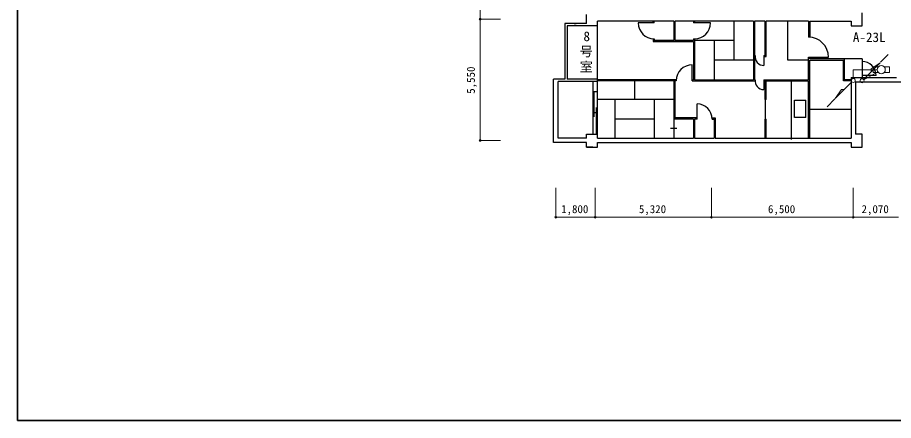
# Model space of a CAD drawing. Units: millimetres, scale not verified. Extents: x -57444 to 128924, y -40058 to 51382.
# Drawn here: x -57444 to -17339, y -40058 to -21629 of the extents above; entities that cross this region are included whole.
import ezdxf
from ezdxf.enums import TextEntityAlignment as Align

# ---------------------------------------------------------------- set-up
doc = ezdxf.new("R2010")
doc.units = ezdxf.units.MM
doc.header["$LTSCALE"] = 200
doc.header["$PDMODE"] = 32
doc.header["$PDSIZE"] = 80
for name, color, linetype, lineweight in [('0-F_ゲタ版・図面枠', 6, 'Continuous', 35), ('1-8', 4, 'Continuous', 9), ('8-0', 134, 'Continuous', 20), ('8-1', 7, 'Continuous', 9)]:
    doc.layers.add(name, color=color, linetype=linetype, lineweight=lineweight)
doc.layers.add('1-1_施設名', color=7, linetype='Continuous')
doc.layers.add('8-2', color=7, linetype='Continuous')
doc.styles.add('@ＭＳ ゴシック', font='')
doc.styles.add('ＭＳ ゴシック', font='')
doc.styles.get('@ＭＳ ゴシック').set_extended_font_data('@MS Gothic')
doc.styles.get('ＭＳ ゴシック').set_extended_font_data('MS Gothic')

msp = doc.modelspace()

# ---------------------------------------------------------------- linework, layer by layer
at = {"layer": '0-F_ゲタ版・図面枠'}
for q in [(-57444.3, 40058.3), (57444.3, -40058.3)]:
    msp.add_line((-57444.3, -40058.3), q, dxfattribs=at)
at = {"layer": '1-1_施設名'}
for p, q in [((-31394.2, -21906.9), (-31394.2, -21491.1)), ((-18777.6, -22007.6), (-18777.6, -21406.8)), ((-31394.2, -21906.9), (-32381.5, -21906.9)), ((-32381.5, -21906.9), (-32381.5, -24449)), ((-30894.6, -22006.9), (-32281.5, -22006.9)), ((-32281.5, -22006.9), (-32281.5, -24449)), ((-31956.9, -21906.9), (-31867, -21906.9)), ((-31097.6, -22006.4), (-31097.6, -22006.9)), ((-30894.6, -27149), (-30894.6, -21799)), ((-27397.6, -21799), (-30894.6, -21799)), ((-28297.6, -21878.8), (-29021.3, -21878.8)), ((-28347.6, -21878.8), (-28347.6, -21799)), ((-28297.6, -21878.8), (-28297.6, -21799)), ((-27347.6, -21799), (-27347.6, -22674)), ((-23747.6, -21799), (-27347.6, -21799)), ((-26497.6, -21799), (-26497.6, -21878.8)), ((-25722.3, -21878.8), (-26497.6, -21878.8)), ((-26447.6, -21799), (-26447.6, -21878.8)), ((-24647.6, -21799), (-24647.6, -23574)), ((-23747.6, -21799), (-23747.6, -24474)), ((-23220.5, -21799), (-23697.6, -21799)), ((-23697.6, -21799), (-23697.6, -24474)), ((-23220.5, -23364.6), (-23220.5, -21799)), ((-21223.9, -21799), (-23170.3, -21799)), ((-23170.3, -23408.1), (-23170.3, -21799)), ((-22197.1, -21799), (-22197.1, -23556)), ((-21223.9, -21799), (-21223.9, -22528.9)), ((-21173.9, -21799), (-21173.9, -22530.3)), ((-21173.9, -21799), (-19277.6, -21799)), ((-19277.6, -21799), (-19277.6, -22007.6)), ((-19277.6, -22007.6), (-18777.6, -22007.6)), ((-28347.6, -22604.1), (-28347.6, -22724)), ((-28347.6, -22724), (-26497.6, -22724)), ((-28297.6, -22602.6), (-28297.6, -22674)), ((-26497.6, -22674), (-27347.6, -22674)), ((-26497.6, -22602.6), (-26497.6, -22674)), ((-26497.6, -22724), (-26497.6, -24474)), ((-26447.6, -22604.1), (-26447.6, -24474)), ((-24647.6, -22674), (-26447.6, -22674)), ((-25547.6, -22674), (-25547.6, -24524)), ((-23747.6, -23574), (-25547.6, -23574)), ((-23671.8, -23365.3), (-23697.6, -23365.3)), ((-23269.3, -23364.7), (-23170.3, -23364.6)), ((-23269.3, -23364.7), (-23268.6, -23820.3)), ((-23269.2, -23408.1), (-23170.3, -23408.1)), ((-22197.1, -23556), (-21223.9, -23556)), ((-21223.9, -23437.9), (-20314.9, -23437.9)), ((-21223.9, -24474), (-21223.9, -23437.9)), ((-21173.9, -23523.3), (-21173.9, -23437.9)), ((-18777.6, -23523.3), (-21173.9, -23523.3)), ((-21173.9, -23573.3), (-19627.6, -23573.3)), ((-21173.9, -27125.5), (-21173.9, -23573.3)), ((-19627.6, -24524), (-19627.6, -23573.3)), ((-19577.6, -24474), (-19577.6, -23523.3)), ((-18777.6, -23523.3), (-18777.6, -24374)), ((-26553.1, -24524), (-26553.1, -23792.7)), ((-32381.5, -24449), (-32897.6, -24449)), ((-32897.6, -27349), (-32897.6, -24449)), ((-30894.6, -24449), (-32281.5, -24449)), ((-19277.6, -24374), (-17207.6, -24374)), ((-19277.6, -24374), (-19277.6, -27149)), ((-18135.9, -24277.1), (-18777.6, -24277.1)), ((-32697.6, -27149), (-32697.6, -24549)), ((-30894.6, -24549), (-32697.6, -24549)), ((-31097.6, -24549), (-31097.6, -26956.4)), ((-27347.6, -24474), (-30894.6, -24474)), ((-27284.4, -24524), (-30894.6, -24524)), ((-29197.6, -24474), (-29197.6, -25374)), ((-27397.6, -24474), (-27397.6, -27149)), ((-27282.7, -24474), (-27347.6, -24474)), ((-27347.6, -24524), (-27347.6, -26224)), ((-26553.1, -24474), (-26497.6, -24474)), ((-26553.1, -24524), (-23674.6, -24524)), ((-26447.6, -24474), (-23747.6, -24474)), ((-23697.6, -24474), (-23671.5, -24474)), ((-23270.5, -24474), (-23273.9, -24927.7)), ((-23270.9, -24524), (-23220.5, -24524)), ((-23270.5, -24474), (-21223.9, -24474)), ((-23220.5, -25374), (-23220.5, -24524)), ((-23170.3, -25374), (-23170.3, -24524)), ((-23170.3, -24524), (-21223.9, -24524)), ((-22013, -27207.9), (-22013, -24528.5)), ((-21223.9, -27125.5), (-21223.9, -24524)), ((-19277.6, -24524), (-19627.6, -24524)), ((-19277.6, -24474), (-19577.6, -24474)), ((-19077.6, -24574), (-17007.6, -24574)), ((-19077.6, -24574), (-19077.6, -26956.8)), ((-31099, -25013.1), (-30895.4, -25013.1)), ((-31038.7, -26175.2), (-31038.7, -25013.1)), ((-27347.6, -25374), (-30897.6, -25374)), ((-30097.6, -25374), (-30097.6, -27149)), ((-28297.6, -25374), (-28297.6, -27149)), ((-26333.6, -26274), (-26333.6, -25583.6)), ((-23170.3, -25374), (-23220.5, -25374)), ((-23195.4, -26274), (-23195.4, -25374)), ((-21863.8, -25408.2), (-21357.7, -25408.2)), ((-21357.7, -25443.1), (-21357.7, -25407.4)), ((-21357.7, -26207.6), (-21357.7, -25408.2)), ((-30894.6, -25985), (-31097.6, -25985.1)), ((-30958.5, -25740.7), (-30958.5, -26956.9)), ((-19277.6, -25836.5), (-21173.9, -25836.5)), ((-28297.6, -26274), (-30097.6, -26274)), ((-27347.6, -26274), (-27397.6, -26274)), ((-26333.6, -26224), (-27347.6, -26224)), ((-26497.6, -26274), (-27347.6, -26274)), ((-26497.6, -26274), (-26497.6, -27149)), ((-26333.6, -26274), (-26447.6, -26274)), ((-25645, -26224), (-25497.6, -26224)), ((-25643.2, -26274), (-25497.6, -26274)), ((-25547.6, -26274), (-25547.6, -27149)), ((-23220.5, -27149), (-23220.5, -26274)), ((-23220.5, -26274), (-23170.3, -26274)), ((-23170.3, -27149), (-23170.3, -26274)), ((-27263.6, -26711.5), (-27540.4, -26711.5)), ((-31394.2, -27149), (-32697.6, -27149)), ((-31394.2, -27149), (-31394.2, -26956.9)), ((-31394.2, -26956.9), (-30894.6, -26956.9)), ((-30894.6, -27149), (-26497.6, -27149)), ((-18777.6, -26956.8), (-19077.6, -26956.8)), ((-18777.6, -27557.6), (-18777.6, -26956.8)), ((-31394.2, -27349), (-32897.6, -27349)), ((-30894.5, -27349), (-19277.6, -27349))]:
    msp.add_line(p, q, dxfattribs=at)
for points in [[(-27397.6, -21799), (-27397.6, -22674), (-28297.6, -22674)], [(-21357.7, -26207.6), (-21863.8, -26207.6), (-21863.8, -25408.2)], [(-26447.6, -26274), (-26447.6, -27149), (-25547.6, -27149)], [(-25497.6, -26224), (-25497.6, -27149), (-19277.6, -27149)], [(-31097.6, -27556.4), (-31394.2, -27556.9), (-31394.2, -27349)], [(-31394.2, -27556.9), (-30894.2, -27556.9), (-30894.5, -27349)], [(-19277.6, -27349), (-19277.6, -27557.6), (-18777.6, -27557.6)]]:
    msp.add_lwpolyline(points, dxfattribs=at)
for centre, radius, start, end in [((-28297.6, -21878.8), 723.8, 180, 270), ((-26447.6, -21878.8), 725.3, 270, 0), ((-28347.6, -21784.4), 819.7, 270, 273.4972), ((-26447.6, -21784.4), 819.7, 266.5028, 270), ((-21223.9, -23437.9), 909, 0, 90), ((-23269.2, -23414.7), 405.6, 173.0023, 270.08384), ((-18768.7, -24278), 632.8, 0.08384, 90.80233), ((-26553.1, -24524), 731.3, 90, 180), ((-23270.9, -24524), 403.7, 172.88593, 269.57872), ((-26333.6, -26274), 690.4, 0, 90)]:
    msp.add_arc(centre, radius, start, end, dxfattribs=at)
at = {"layer": '1-8'}
for p, q in [((-36262, -21699), (-36262, -16149)), ((-36262, -27249), (-36262, -21699)), ((-36262, -21699), (-35337.2, -21699)), ((-36262, -27249), (-35337.2, -27249)), ((-32797.6, -30766.9), (-32797.6, -29421.6)), ((-30997.6, -30766.9), (-30997.6, -29421.6)), ((-25677.6, -30766.9), (-25677.6, -29421.6)), ((-19177.6, -30766.9), (-19177.6, -29421.6)), ((-32797.6, -30766.9), (-30997.6, -30766.9)), ((-30997.6, -30766.9), (-25677.6, -30766.9)), ((-25677.6, -30766.9), (-19177.6, -30766.9)), ((-19177.6, -30766.9), (-17107.6, -30766.9))]:
    msp.add_line(p, q, dxfattribs=at)
for p in [(-36262, -21699), (-36262, -27249), (-32797.6, -30766.9), (-30997.6, -30766.9), (-25677.6, -30766.9), (-19177.6, -30766.9)]:
    msp.add_point(p, dxfattribs=at)
at = {"layer": '8-0'}
for p, q in [((-18268.5, -23889.9), (-18268.5, -24137.2)), ((-18035.8, -23889.9), (-18268.5, -23889.9)), ((-17759.3, -23889.9), (-17526.6, -23889.9)), ((-17526.6, -24137.2), (-17526.6, -23889.9)), ((-18035.8, -24137.2), (-18268.5, -24137.2)), ((-17526.6, -24137.2), (-17759.3, -24137.2))]:
    msp.add_line(p, q, dxfattribs=at)
msp.add_circle((-17897.6, -24013.5), 185.5, dxfattribs=at)
at = {"layer": '8-1', "color": 4}
for p, q in [((-17929.9, -23673.6), (-17578.3, -23322)), ((-20028, -25354.9), (-20379.6, -25706.5))]:
    msp.add_line(p, q, dxfattribs=at)
at = {"layer": '8-1'}
for p, q in [((-18083, -24013.5), (-19179.6, -24013.5)), ((-19179.6, -24013.5), (-19179.6, -24416.5)), ((-18714.7, -24458.4), (-17951, -23694.7)), ((-18358.3, -23982), (-17951, -23694.7)), ((-18358.3, -24102), (-18358.3, -23982)), ((-18058.2, -24106.3), (-18700.4, -24477)), ((-19243.2, -24570.1), (-20007, -25333.8)), ((-19719.6, -24926.5), (-20007, -25333.8)), ((-19599.6, -24926.5), (-19719.6, -24926.5))]:
    msp.add_line(p, q, dxfattribs=at)
for centre in [(-19179.6, -24506.5), (-18778.3, -24522)]:
    msp.add_circle(centre, 90, dxfattribs=at)

# ---------------------------------------------------------------- texts
at = {"layer": '1-8', "color": 7, "style": 'ＭＳ ゴシック'}
for s, height, p in [('8', 439.9, (-31532.6, -22841.4)), ('1,800', 366.6, (-32555.5, -30685.3)), ('5,320', 366.6, (-28995.5, -30685.3)), ('6,500', 366.6, (-23085.5, -30685.3)), ('2,070', 366.6, (-18800.5, -30685.3))]:
    msp.add_text(s, height=height, dxfattribs=at).set_placement(p, align=Align.BOTTOM_LEFT)
msp.add_text('5,550', height=366.6, rotation=90, dxfattribs=at).set_placement((-36395, -25117.5), align=Align.BOTTOM_LEFT)
at = {"layer": '1-8', "color": 7, "insert": (-31675.3, -22871.4), "char_height": 439.9, "attachment_point": 7, "rotation": 270, "style": '@ＭＳ ゴシック'}
msp.add_mtext('\\T1.17;号室', dxfattribs=at)
at = {"layer": '8-2', "style": 'ＭＳ ゴシック'}
msp.add_text('A-23L', height=439.9, dxfattribs=at).set_placement((-19198.4, -22882), align=Align.BOTTOM_LEFT)

doc.saveas('drawing.dxf')
